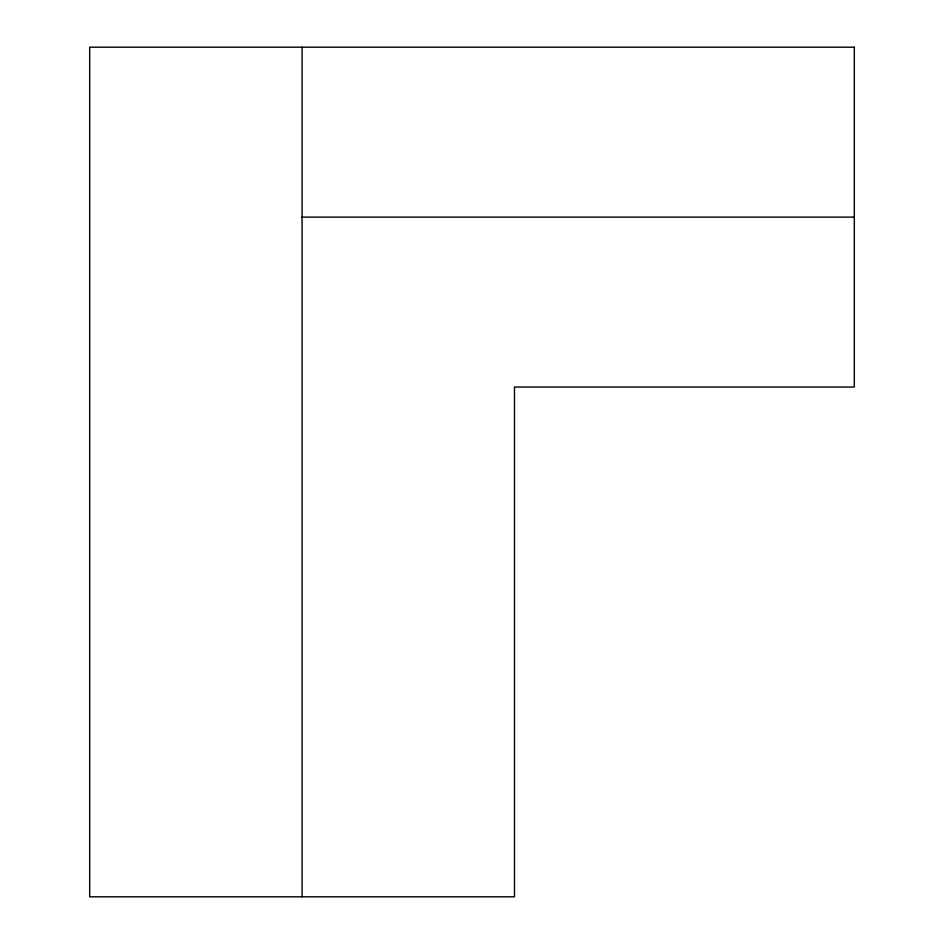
<?xml version="1.0" encoding="UTF-8"?>
<svg xmlns="http://www.w3.org/2000/svg" width="944" height="944" viewBox="0 0 944 944"><rect width="100%" height="100%" fill="white"/><g stroke="black" fill="none" stroke-linecap="round" stroke-linejoin="round"><path stroke-width="1.42" d="M302.08 217.12L854.32 217.12M302.08 47.2L302.08 896.8M854.32 47.2L89.68 47.2L89.68 896.8L514.48 896.8L514.48 387.04L854.32 387.04L854.32 47.2"/></g></svg>
